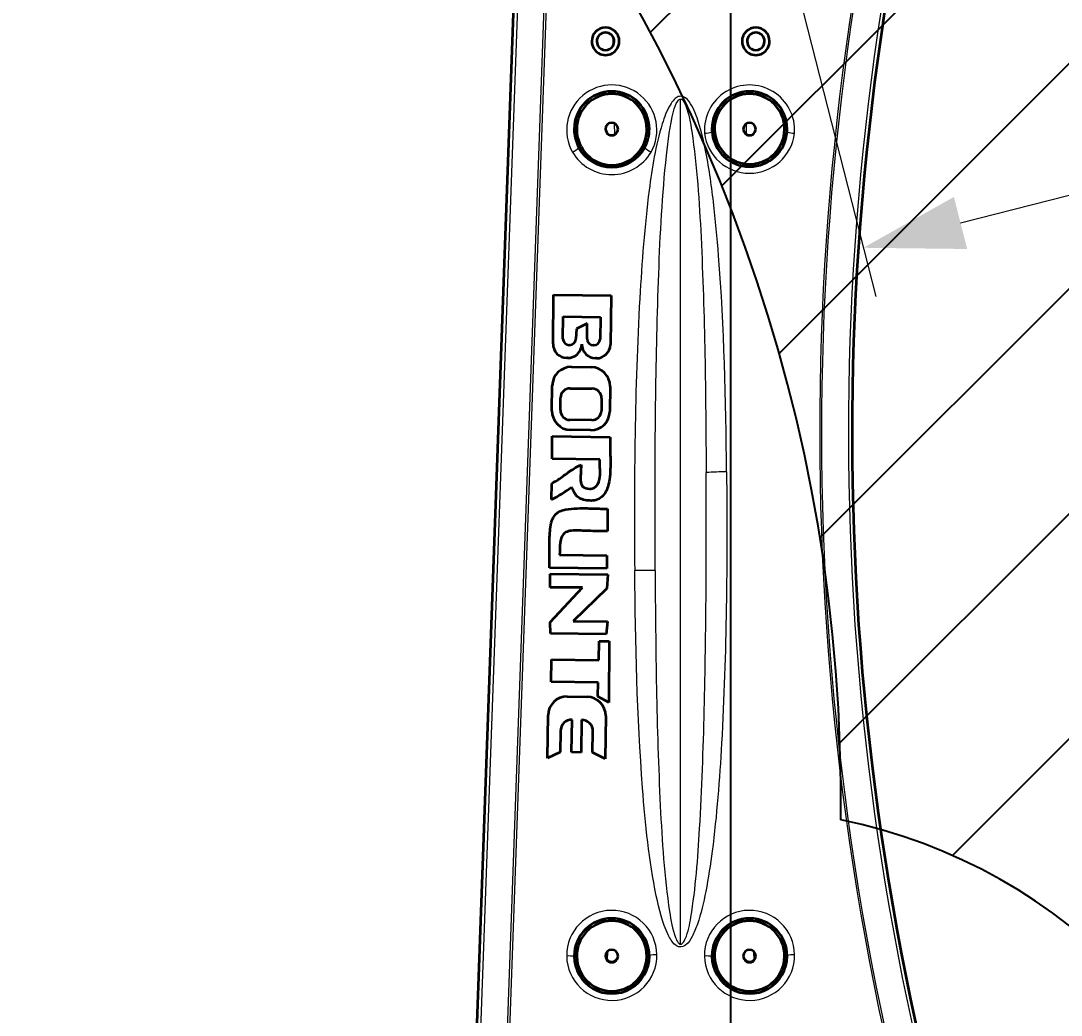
# Model space of a CAD drawing. Header units: millimetres. Extents: x 116 to 5831, y 100 to 4110.
# Drawn here: x 1175.6 to 1590.9, y 2830.8 to 3227.6 of the extents above; entities that cross this region are included whole.
import ezdxf

# ---------------------------------------------------------------- set-up
doc = ezdxf.new("R2010")
doc.units = ezdxf.units.MM
doc.header["$MEASUREMENT"] = 0
doc.layers.get('0').update_dxf_attribs({"lineweight": 18})
doc.layers.add('图层0000', color=7, linetype='Continuous', lineweight=25)
doc.layers.add('图层1', color=7, linetype='Continuous', lineweight=35)
doc.dimstyles.new('线性样式 (GB)', dxfattribs={"dimtxt": 2, "dimasz": 2, "dimexe": 1, "dimexo": 0.5, "dimgap": 0.5, "dimtad": 1, "dimdsep": 46, "dimcen": -2.1272670180000004, "dimclrd": 7, "dimclre": 7, "dimclrt": 7, "dimadec": 0, "dimazin": 0, "dimtfac": 0.7, "dimtmove": 0, "dimatfit": 1, "dimfxl": 1, "dimfrac": 2, "dimtolj": 1, "dimtzin": 0, "dimlwd": 18, "dimlwe": 18, "dimarcsym": 0})

# ---------------------------------------------------------------- blocks, each defined once
blk = doc.blocks.new('DimBlk377')
at = {"layer": '图层0000', "color": 7, "linetype": 'Continuous', "lineweight": 18}
for p, q in [((1449.0269106403007, 3344.4192455057196), (836.6812748834491, 3344.4192455057196)), ((836.6812748834491, 2734.419245505724), (836.6812748834491, 3304.4192455057196)), ((1449.0269106403093, 2694.419245505724), (836.6812748834491, 2694.419245505724))]:
    blk.add_line(p, q, dxfattribs=at)
at = {"layer": '图层0000', "color": 7, "linetype": 'Continuous', "lineweight": -3}
for points in [[(847.3992425794489, 3304.4192455057196), (836.6812748834491, 3344.4192455057196), (825.9633071874492, 3304.4192455057196)], [(825.9633071874492, 2734.419245505724), (836.6812748834491, 2694.419245505724), (847.3992425794489, 2734.419245505724)]]:
    blk.add_solid(points, dxfattribs=at)
at = {"layer": '图层0000', "color": 7, "linetype": 'Continuous', "lineweight": 18, "insert": (827.5767967663705, 3054.559321189318), "char_height": 40, "attachment_point": 8, "rotation": 90, "line_spacing_factor": 1.2}
blk.add_mtext('\\T1.515625;\\W1;\\FSimSun|b0|i0;650', dxfattribs=at)
blk = doc.blocks.new('DimBlk382')
at = {"layer": '图层0000', "color": 7, "linetype": 'Continuous', "lineweight": 18}
for p, q in [((2095.9011414284696, 3496.7416290284523), (2151.339226747644, 3279.658704393046)), ((1461.5012734673169, 3334.7302038296657), (1516.9393587864909, 3117.647279194259)), ((1550.7467998366653, 3146.922813854432), (2107.6343343894005, 3289.1393364370815))]:
    blk.add_line(p, q, dxfattribs=at)
at = {"layer": '图层0000', "color": 7, "linetype": 'Continuous', "lineweight": -3}
for points in [[(2110.2863484742156, 3278.754652868169), (2146.3905010936096, 3299.03678774515), (2104.9823203045853, 3299.5240200059943)], [(1548.0947857518502, 3157.3074974233446), (1511.9906331324567, 3137.025362546364), (1553.3988139214805, 3136.5381302855194)]]:
    blk.add_solid(points, dxfattribs=at)
at = {"layer": '图层0000', "color": 7, "linetype": 'Continuous', "lineweight": 18, "insert": (1911.8022290302767, 3248.524906876007), "char_height": 40, "attachment_point": 8, "rotation": 14.325856304886843, "line_spacing_factor": 1.2}
blk.add_mtext('\\T1.406250;\\W1;\\FSimSun|b0|i0;654.76', dxfattribs=at)
blk = doc.blocks.new('DimBlk406')
at = {"layer": '图层0000', "color": 7, "linetype": 'Continuous', "lineweight": 18}
for p, q in [((1449.0269106403096, 3999.179245505721), (190.62071191860824, 3999.179245505721)), ((210.62071191860812, 2246.4192454336344), (210.62071191860824, 3959.179245505721)), ((1131.5269105986888, 2206.4192454336344), (190.62071191860812, 2206.4192454336344))]:
    blk.add_line(p, q, dxfattribs=at)
at = {"layer": '图层0000', "color": 7, "linetype": 'Continuous', "lineweight": -3}
for points in [[(221.33867961460808, 3959.179245505721), (210.62071191860824, 3999.179245505721), (199.9027442226084, 3959.179245505721)], [(199.902744222608, 2246.4192454336344), (210.62071191860812, 2206.4192454336344), (221.33867961460825, 2246.4192454336344)]]:
    blk.add_solid(points, dxfattribs=at)
at = {"layer": '图层0000', "color": 7, "linetype": 'Continuous', "lineweight": 18, "insert": (201.5162338015296, 3012.4337768554688), "char_height": 40, "attachment_point": 8, "rotation": 90, "line_spacing_factor": 1.2}
blk.add_mtext('\\T1.484375;\\W1;\\FSimSun|b0|i0;1793', dxfattribs=at)
blk = doc.blocks.new('ViewBlk16')
at = {"layer": '图层0000', "linetype": 'Continuous', "lineweight": -3}
h = blk.add_hatch(dxfattribs=at)
h.set_pattern_fill('ANSI31', color=256, scale=63.49999999999999, style=0, pattern_type=2)
h.set_pattern_definition([(45, (0, 0), (-44.90128060534577, 44.90128060534577), [])])
edge = h.paths.add_edge_path(flags=16)
edge.add_arc((1459.0269106403096, 2694.4192455057228), 1304.759999999999, 354.99999999335176, 520.0000000072258)
edge.add_arc((848.2267070878532, 2916.7323385953155), 654.7599999999998, 359.30391048593646, 520.0000000072258)
edge.add_arc((1459.0269105986927, 2694.41924543364), 218.81000000000174, 7.888369812349347, 78.42309047528032)
edge.add_line((1675.7663864066537, 2724.4494922939457), (1675.7663864066535, 2144.682674121106))
edge.add_arc((2106.553464358325, 2637.768012647675), 654.7600000000001, 228.85771016912523, 354.9999999933517)
at = {"layer": '图层0000', "color": 251, "linetype": 'Continuous', "lineweight": 18}
for p, q in [((1378.0417053347046, 3347.707827275778), (1354.5619908748754, 2697.91837735542)), ((1365.3071796529293, 2695.475968350968), (1388.7927715679557, 3349.9589946565306)), ((1389.49630926701, 3350.0063628847306), (1366.016269519534, 2695.3946301663345)), ((1412.105489928516, 3217.754208098877), (1412.0324298378368, 3221.2128046358475)), ((1465.948331352096, 3217.754208098873), (1466.0213914427763, 3221.212804635843)), ((1439.0269106403089, 2859.1129788985936), (1439.0269106403045, 3196.3806707765793)), ((1412.7503976256571, 3182.239089640496), (1412.6809058543345, 3186.636968447388)), ((1465.3034236549533, 3182.239089640487), (1465.3729154262764, 3186.636968447382)), ((1396.5269106403036, 3184.41924550572), (1397.5269106403155, 3184.4192455057173)), ((1425.5269106402977, 3184.419245505717), (1426.526910640303, 3184.419245505722)), ((1451.526910640309, 3184.4192455057155), (1452.5269106403139, 3184.41924550572)), ((1480.5269106402964, 3184.4192455057196), (1481.5269106403075, 3184.4192455057164)), ((1398.4127646361821, 3176.9405535866017), (1399.2700647595882, 3177.3905941386083)), ((1423.7837565210134, 3177.3905941386197), (1424.6410566444272, 3176.9405535865967)), ((1396.5269106403114, 2854.419245505721), (1397.5269106403262, 2854.419245505722)), ((1409.8040563603795, 2852.7750455818004), (1409.9219814178732, 2856.3360663609346)), ((1425.5269106402923, 2854.41924550572), (1426.5269106403082, 2854.419245505721)), ((1451.5269106403023, 2854.4192455057164), (1452.5269106403312, 2854.4192455057173)), ((1468.131839862742, 2856.3360663609456), (1468.2497625076821, 2852.7751178466115)), ((1480.5269106402907, 2854.4192455057228), (1481.5269106403068, 2854.419245505723))]:
    blk.add_line(p, q, dxfattribs=at)
at = {"layer": '图层0000', "color": 7}
blk.add_line((1459.026910598694, 2694.4192454336417), (1459.026910598684, 3344.4192454336376), dxfattribs=at)
for centre, radius, start, end in [((1459.0269106403089, 2694.4192455057214), 1304.7599999999998, 354.9999999933518, 160.00000000722582), ((1459.0269105986936, 2694.419245433641), 218.81000000000088, 7.88836981234902, 78.42309047528052)]:
    blk.add_arc(centre, radius, start, end, dxfattribs=at)
at = {"layer": '图层0000', "color": 251, "linetype": 'Continuous', "lineweight": 18}
for centre, radius, start, end in [((2626.2249077770175, 3063.299867477009), 1131.7013630625293, 166.33048771106166, 197.624010584056), ((2625.2757804733546, 3063.2644578653726), 1130.044969402582, 166.3205370040335, 197.63453628943068), ((2610.0903880057294, 3062.6965373021308), 1104.1023025526895, 166.2324208952232, 197.75138538589), ((1411.5269106403096, 3184.005204823484), 17.986550969568185, 330.7034367491403, 209.29656325085523), ((1466.5269106403073, 3183.9875569492797), 17.997884038737457, 356.00830090217494, 183.9916990977467), ((1448.892771769842, 3188.760556792835), 6.034362832937761, 266.95939289091484, 296.28552666040775), ((1466.526910640307, 3184.80838228014), 18.073581695154232, 186.58840655483118, 353.4115934450904), ((1484.1610495107843, 3188.7605567928836), 6.034362833001721, 243.71447333970133, 273.0406071089233), ((1390.5849306876503, 3185.760097022299), 11.792342037950554, 296.4686040149476, 311.5908325955607), ((1411.526910640309, 3184.4469686903335), 18.206795931964997, 210.50905087872883, 329.490949121266), ((1432.4688905929634, 3185.7600970222984), 11.792342037950903, 228.409167404472, 243.5313959850682), ((1458.0093257031, 2899.2970982013003), 148.30508311465502, 90.25022656025702, 93.40011567860357), ((1424.8889492409544, 2639.1494509953923), 369.1328164991377, 89.38650843189217, 90.65111351283632), ((1411.5273704431947, 2854.643282601278), 18.000006992312855, 0.9419152367464384, 180.78777938030547), ((1466.527370443193, 2854.6432826012774), 18.000006992313303, 0.9419152367580166, 180.7877793802953), ((1411.5264511329244, 2854.7041819041115), 18.000028111581013, 180.98164985913175, 0.7480447579201992), ((1394.4111409105494, 2845.4090755085895), 9.029912139912923, 76.4375191399036, 95.60580861818207), ((1428.912821075313, 2845.862502862023), 9.097295095231075, 86.14185916152314, 105.21524628567126), ((1466.5264511327612, 2854.7041819148462), 18.0000281116031, 180.98164989329666, 0.7480447237567474), ((1449.411140910544, 2845.409075508541), 9.029912139963988, 76.43751913995548, 95.6058086181258), ((1483.9128210753088, 2845.8625028620854), 9.097295095157236, 86.14185916147315, 105.2152462857336)]:
    blk.add_arc(centre, radius, start, end, dxfattribs=at)
for points, knots in [([(1457.361638331271, 3047.600766998491), (1457.0953691161471, 3076.446370399687), (1456.2706293002905, 3112.3953891458655), (1452.2949446040454, 3155.316324868311), (1449.7425160048365, 3173.089688398213), (1446.64159077226, 3186.147805933897), (1443.9813377021537, 3193.3810278509104), (1440.961631595769, 3197.454719475285), (1438.0012953048254, 3197.581238160758), (1436.1768147097316, 3196.0990532446485), (1433.7328923521154, 3192.502523352975), (1429.446124584854, 3180.5503955786), (1425.3132709662625, 3154.7030588914145), (1420.7965029358159, 3095.2571166844605), (1420.356279276921, 3044.4825428782005), (1420.6941866639272, 3008.2584324405884)], [0, 0, 0, 0, 0.087049870303675, 0.10881233787959, 0.13057480545551, 0.14145603924347, 0.14961696458444, 0.15369742725493, 0.15573765859017, 0.15777788992541, 0.1604981983724, 0.16865912371337, 0.19586220818327, 0.2393871433351, 0.34819948121469, 0.34819948121469, 0.34819948121469, 0.34819948121469]), ([(1428.8413440793438, 3008.261107261662), (1428.806831227823, 3014.8765759797034), (1428.7901281906693, 3021.431586905427), (1428.7921664131327, 3060.9924262036993), (1429.1945661085438, 3109.6775020803807), (1431.9650746743182, 3164.10160716865), (1434.965140469333, 3187.1316890564253), (1437.0831437441334, 3194.765731143135), (1438.5256419399454, 3196.3806707765634), (1439.0269106403045, 3196.3806707765793)], [0, 0, 0, 0, 0.019851923812197, 0.019851923812197, 0.1176410299982, 0.16469744199747, 0.1823435964972, 0.18675513512213, 0.18822564799711, 0.18822564799711, 0.18822564799711, 0.18822564799711]), ([(1439.0269106403045, 3196.3806707765793), (1439.6317209532115, 3196.380670776578), (1440.4191460744846, 3195.319607151393), (1442.2605542680153, 3190.9652446707405), (1445.3323005151042, 3172.909594836269), (1448.5057676392316, 3124.113905945253), (1449.0517330225841, 3078.704738952352), (1449.2135901438585, 3047.341121091849)], [0, 0, 0, 0, 0.0017742606937032, 0.0035485213874065, 0.014194085549627, 0.056776342198507, 0.15140357919602, 0.15140357919602, 0.15140357919602, 0.15140357919602]), ([(1457.361638331271, 3047.600766998491), (1457.6944573399915, 3011.5456596702315), (1457.244206104659, 2960.901189040568), (1453.0692310508177, 2905.195892127209), (1449.4056678160728, 2881.0789829329115), (1446.7479345194233, 2869.610753195726), (1443.9495767992448, 2862.516055291938), (1441.7456898484477, 2858.975997507285), (1438.7930175100453, 2857.5990122195412), (1435.893683871004, 2859.3817305882067), (1432.0647826863678, 2866.235417921232), (1426.955167877541, 2887.20135324027), (1421.9665105130264, 2935.86564324436), (1420.9644983519468, 2979.28066866215), (1420.6941866639272, 3008.2584324405884)], [0, 0, 0, 0, 0.10880661337046, 0.15232925871865, 0.16865025072422, 0.18225107739553, 0.18769140806405, 0.19177165606544, 0.1944918213997, 0.1965319454004, 0.20129223473536, 0.21761322674092, 0.2611358720891, 0.34818116278545, 0.34818116278545, 0.34818116278545, 0.34818116278545]), ([(1439.0269106403089, 2859.1129788985936), (1439.5315909844885, 2859.1129788985677), (1440.2562220729599, 2859.9345092996773), (1441.966302435243, 2863.5511827473865), (1444.819585244638, 2878.6225295049667), (1447.1104297242234, 2909.191400989909), (1449.1482139064647, 2968.369369519135), (1449.3764829385802, 3015.7768171806288), (1449.2135901438585, 3047.341121091849)], [0, 0, 0, 0, 0.0014880113640721, 0.002976022728144, 0.011904090912576, 0.047616363650302, 0.095232727300604, 0.19046545460121, 0.19046545460121, 0.19046545460121, 0.19046545460121]), ([(1428.8413440793438, 3008.261107261662), (1429.0048437817195, 2976.92126952782), (1429.554909857275, 2931.5204735776256), (1432.731808313485, 2882.599420687113), (1435.8196674530918, 2864.3776564937416), (1437.7038046149496, 2859.9649650976057), (1438.6281990332345, 2859.1129788985845), (1439.0269106403089, 2859.1129788985936)], [0, 0, 0, 0, 0.094045652318137, 0.1363661958613, 0.14694633174709, 0.14929747305504, 0.15047304370902, 0.15047304370902, 0.15047304370902, 0.15047304370902])]:
    blk.add_open_spline(points, degree=3, knots=knots, dxfattribs=at)
at = {"layer": '图层1', "color": 7, "linetype": 'Continuous', "lineweight": 35}
for p, q in [((1353.1094057269227, 2698.61631315948), (1376.56662516196, 3347.008847931248)), ((1396.5650574742367, 3183.350157185219), (1397.5625143519937, 3183.4214297397893)), ((1425.4913069286204, 3183.4214297398066), (1426.4887638063628, 3183.3501571851007)), ((1388.0730049595609, 3098.6855555810366), (1388.3115787027068, 3118.279224045166)), ((1388.3115787027068, 3118.279224045166), (1399.8517894393904, 3118.12338869845)), ((1399.8517894393904, 3118.12338869845), (1411.2324606055386, 3118.00013984474)), ((1411.2324606055386, 3118.00013984474), (1410.9938901391606, 3098.4064713407925)), ((1392.05318131567, 3100.746236911655), (1392.1603296472424, 3109.5462128690265)), ((1392.1603296472424, 3109.5462128690265), (1406.9838468398857, 3109.3657220196196)), ((1401.7665064974813, 3106.788914447068), (1397.3866382397327, 3104.70942415116)), ((1401.6915020521217, 3100.628880910806), (1401.7665064974813, 3106.788914447068)), ((1406.9838468398857, 3109.3657220196196), (1406.8766985083093, 3100.56574606225)), ((1397.3866382397327, 3104.70942415116), (1397.2383777717214, 3100.6831020631257)), ((1394.6429341871228, 3098.2262468217705), (1394.5109748407433, 3098.227853556131)), ((1404.358315152688, 3098.107952537095), (1404.2263558063673, 3098.1095592714673)), ((1393.8397110986607, 3093.07424100745), (1393.5458245499954, 3093.0778193642)), ((1405.3861539113482, 3092.9336517503216), (1405.0922673627256, 3092.937230107066)), ((1395.4209319155018, 3089.480033565978), (1403.3755118308502, 3089.38317875973)), ((1387.651588186835, 3071.9619970274207), (1387.7740188926348, 3082.017097760835)), ((1410.8384476361405, 3081.7362657370077), (1410.7160169303459, 3071.681165003578)), ((1394.8870022682727, 3080.939389051518), (1403.7010807511983, 3080.832069007869)), ((1391.0022200176593, 3072.1713048728598), (1391.063545756891, 3077.2079211488262)), ((1407.4325486539012, 3077.0086124964105), (1407.371222914676, 3071.971996220438)), ((1403.5477694694634, 3068.240780148721), (1394.7336909865405, 3068.3481001923055)), ((1387.7454661726538, 3052.7872329644583), (1387.790142590885, 3061.817281559499)), ((1387.790142590885, 3061.817281559499), (1410.8311737185536, 3061.476537936959)), ((1403.0691039073847, 3064.2182291982363), (1395.1145239921507, 3064.3150840044873)), ((1406.7300897561333, 3052.532371811189), (1387.7454661726538, 3052.7872329644583)), ((1387.4618922186087, 3036.5936337879466), (1387.5501919184683, 3042.982062789086)), ((1409.845604532679, 3032.805279007478), (1409.8257590990802, 3023.9767864234163)), ((1390.728449245265, 3014.46559984331), (1409.5934521008126, 3014.2133715935997)), ((1409.5934521008126, 3014.2133715935997), (1409.6214885338222, 3008.9999192013374)), ((1409.6214885338222, 3008.9999192013374), (1386.6216380744759, 3009.330338550992)), ((1386.9086774667908, 3006.918302224998), (1409.9336460004588, 3006.604843869032)), ((1386.9678442727918, 3001.5106723982904), (1386.9086774667908, 3006.918302224998)), ((1409.9336460004588, 3006.604843869032), (1409.5500362922016, 3001.0304395378166)), ((1386.8727664215367, 2987.6825056153957), (1399.8737855467707, 3001.404407281181)), ((1399.8737855467707, 3001.404407281181), (1386.9678442727918, 3001.5106723982904)), ((1409.5500362922016, 3001.0304395378166), (1396.119443969007, 2988.09660856268)), ((1387.045068517098, 2983.0929090817604), (1386.8727664215367, 2987.6825056153957)), ((1396.119443969007, 2988.09660856268), (1409.782654130959, 2987.9004626204774)), ((1409.782654130959, 2987.9004626204774), (1409.2504274861349, 2982.7998128856075)), ((1409.2504274861349, 2982.7998128856075), (1387.045068517098, 2983.0929090817604)), ((1406.3512208839406, 2972.466691577358), (1406.4471442978208, 2980.1030884595675)), ((1406.4471442978208, 2980.1030884595675), (1410.448818132109, 2980.0672943578447)), ((1410.448818132109, 2980.0672943578447), (1410.2994823823406, 2955.5369870495992)), ((1387.2804632485809, 2963.8291919818453), (1387.5247585013226, 2972.7041499192273)), ((1387.5247585013226, 2972.7041499192273), (1406.3512208839406, 2972.466691577358)), ((1406.075358124689, 2963.5479600561034), (1387.2804632485809, 2963.8291919818453)), ((1405.97610094136, 2957.922690235918), (1406.075358124689, 2963.5479600561034)), ((1393.7195790241537, 2957.974264758393), (1401.6519978281417, 2957.8776797853916)), ((1410.2994823823406, 2955.5369870495992), (1405.97610094136, 2957.922690235918)), ((1385.8633919163603, 2933.32387591135), (1386.072666001473, 2950.5113289532546)), ((1395.5182729969251, 2935.724999760543), (1395.6765363321572, 2948.7229953841047)), ((1399.4703675420362, 2948.6768017709383), (1399.3121042067914, 2935.678806147475)), ((1409.1149336333558, 2950.230766762612), (1408.9056595482386, 2933.0433137206664)), ((1391.0330758475359, 2944.1912519987263), (1390.9306710618878, 2935.780858310129)), ((1403.8997061417285, 2935.6229475978826), (1404.0021109273862, 2944.0333412864875)), ((1390.9306710618878, 2935.780858310129), (1385.8633919163603, 2933.32387591135)), ((1399.3121042067914, 2935.678806147475), (1395.5182729969251, 2935.724999760543)), ((1408.9056595482386, 2933.0433137206664), (1403.8997061417285, 2935.6229475978826))]:
    blk.add_line(p, q, dxfattribs=at)
for centre, radius, start, end in [((2607.4527440836655, 3062.595976274963), 1099.9999999999973, 166.2378072302223, 197.75659642148173), ((1409.0269106402975, 3219.4192455057146), 5.500000000009095, 0, 179.99999999994787), ((1409.0269106403036, 3219.419245505721), 3.499999999999601, 0, 179.99999999999255), ((1469.0269106403096, 3219.419245505718), 5.500000000000532, 0, 179.99999999997158), ((1469.0269106403096, 3219.419245505717), 3.499999999998808, 0, 180), ((1409.0269106404023, 3219.41924550579), 5.500000000117851, 179.99999999926573, 7.295429105997529e-10), ((1409.026910640303, 3219.419245505721), 3.4999999999998583, 179.99999999999255, 0), ((1469.0269106403175, 3219.4192455057237), 5.50000000001039, 179.99999999997158, 0), ((1469.0269106403084, 3219.4192455057164), 3.499999999999037, 179.99999999999255, 0), ((1411.5269106403034, 3184.4192455057214), 14.999999999999625, 0, 179.99999999999827), ((1411.526910640303, 3184.4192455057214), 13.99999999998759, 0, 179.99999999998326), ((1466.526910640308, 3184.4192455057164), 14.999999999999593, 0, 179.99999999999827), ((1466.5269106403089, 3184.4192455057164), 13.999999999995174, 0, 179.9999999999851), ((1411.5269106403034, 3184.4192455057214), 2.4999999999999583, 0, 179.9999999999896), ((1466.526910640308, 3184.4192455057164), 2.4999999999992824, 0, 180), ((1411.526910640162, 3184.419245505715), 14.999999999858467, 179.9999999999809, 184.08708181679378), ((1412.5047934086933, 3184.4740089353163), 15.97930613062889, 184.03303913131555, 208.12850705351875), ((1411.5269106403568, 3184.419245505723), 14.000000000042824, 179.9999999999777, 184.08708181730492), ((1412.8526023753975, 3184.493460755488), 15.327623503402652, 184.01060483267904, 207.60691541464507), ((1411.526910640303, 3184.4192455057214), 2.499999999999647, 179.9999999999896, 0), ((1410.2013856471244, 3184.4934135447875), 15.32745386789636, 332.3929521325756, 355.9895276198995), ((1410.5493155949616, 3184.473925992907), 15.97901328672554, 331.8712688374488, 355.9671849773096), ((1411.5269106404628, 3184.419245505714), 13.99999999983561, 355.91291818274266, 0), ((1411.526910640371, 3184.4192455057155), 14.999999999932065, 355.9129181827736, 0), ((1466.526910640039, 3184.419245505705), 14.99999999973473, 179.99999999996004, 184.087081816629), ((1466.526910640308, 3184.4192455057155), 15.000000000003656, 184.08708181659563, 355.9129181833224), ((1466.5269106403082, 3184.4192455057155), 13.999999999994099, 179.99999999998138, 0), ((1466.5269106403082, 3184.419245505717), 2.499999999999678, 179.9999999999896, 0), ((1466.5269106402104, 3184.4192455057246), 15.00000000009699, 355.91291818331484, 0), ((1411.526910640298, 3183.895649034045), 13.876094916658566, 207.95615709482487, 332.043842905228), ((1411.5269106403061, 3184.1166778694705), 14.949166703888917, 208.68769250588437, 331.31230749409383), ((1393.634612181983, 3098.6389134241585), 5.561802800108842, 179.51950290985533, 269.08530149934455), ((1394.550759063544, 3100.7252030005834), 2.4976663172034805, 179.51748215194917, 269.0873222560955), ((1393.9235952868628, 3098.7740825146416), 5.700458732780891, 269.1568426943907, 357.6965138487928), ((1394.6806406200644, 3100.7857658009834), 2.559796706778965, 269.1559885994197, 357.70146709602693), ((1405.1810551325832, 3098.4983243016186), 5.561802936887127, 179.51950430816203, 269.08530010137014), ((1404.2513470611634, 3100.669606235802), 2.560168944116019, 180.91145846665634, 269.4406946583627), ((1404.379305396694, 3100.6055750286187), 2.497710691914593, 269.518492452786, 359.08631195494314), ((1405.4326240812134, 3098.4954352107543), 5.56197759231706, 269.52128976788384, 359.08351452958686), ((1395.3512779483483, 3081.90222391391), 7.578129769151402, 89.47336154680738, 179.13144286310742), ((1403.2605279081567, 3081.8058122764164), 7.578238853777868, 359.4741813765704, 89.13062303557356), ((1394.8549531037843, 3077.1476379273104), 3.791886566983994, 89.51572820193195, 179.08907621061067), ((1403.6408468095656, 3077.0407097552206), 3.791837695678057, 359.5149952149165, 89.08980919666006), ((1395.2294955068564, 3071.8924383783637), 7.578226557480077, 179.47408896355594, 269.1307154471981), ((1394.7938683581942, 3072.1394051673014), 3.791782526661096, 179.5179733954074, 269.09065086179123), ((1403.1387031720196, 3071.7960949014478), 7.578185315334007, 269.4737790094568, 359.13102540128494), ((1403.579883533469, 3072.0324657306282), 3.791821576123329, 269.51473921143236, 359.0862453509247), ((1358.266381221339, 3093.5520397554146), 64.00498318683259, 297.13858746445686, 305.5823002970955), ((1393.6499999163786, 2950.396378401694), 7.5782057828539084, 89.47393283510718, 179.13087157617696), ((1401.5370542279693, 2950.300352654554), 7.578198894126466, 359.4738810623095, 89.13092334881853), ((1395.6378991439979, 2944.1177475445056), 4.605409916221524, 89.51931015400498, 179.0854942550666), ((1399.3969830791507, 2944.072095578965), 4.605290913045447, 359.5178407517108, 89.08696365913221), ((1411.526910640307, 2854.4192455057173), 15.000000000001396, 0, 179.9999999999861), ((1411.5269106403093, 2854.419245505721), 13.99999999998325, 0, 179.99999999999628), ((1466.5269106403045, 2854.4192455057196), 15.000000000002165, 0, 179.9999999999861), ((1466.5269106403075, 2854.419245505723), 13.999999999976717, 0, 179.9999999999777), ((1411.526910640306, 2854.419245505718), 15.000000000002363, 179.9999999999861, 0), ((1411.526910640309, 2854.419245505721), 13.999999999982858, 179.99999999999628, 0), ((1411.526910640309, 2854.4192455057214), 2.5000000000014007, 0, 179.9999999999583), ((1411.5269106403089, 2854.419245505721), 2.500000000000999, 179.99999999997917, 0), ((1411.5269106403084, 2854.767364117183), 2.6350209111728735, 206.35796620199093, 333.6420337980112), ((1466.5269106403043, 2854.4192455057196), 15.000000000002531, 179.9999999999861, 0), ((1466.5269106403082, 2854.419245505724), 13.999999999976758, 179.9999999999721, 0), ((1466.5269106403082, 2854.419245505723), 2.5000000000022267, 0, 179.99999999997917), ((1466.5269106403073, 2854.419245505724), 2.5000000000015454, 179.99999999994787, 0), ((1466.526910640307, 2854.7673641171823), 2.635020911171546, 206.3579662019245, 333.64203379807543)]:
    blk.add_arc(centre, radius, start, end, dxfattribs=at)
for points, knots in [([(1410.8311737185536, 3061.476537936959), (1410.8150449398452, 3060.5188925604953), (1410.819651600655, 3059.5479784488543), (1410.8521958760698, 3057.64812369941), (1410.870189666192, 3056.9751284632207), (1410.8959766086123, 3056.0386595183286), (1410.8947100505802, 3056.0846610981025), (1410.9277949709067, 3054.8944113804946), (1410.9473294296515, 3054.1584672628123), (1410.9797217870948, 3052.665791926668), (1411.0274947217133, 3048.7532611766455), (1410.7799027197584, 3044.399461822455), (1409.3718295490585, 3039.5376457112984), (1407.5446866550442, 3037.223431367941), (1404.2512993138012, 3035.9623872990605), (1402.5712115180634, 3036.027550198926), (1400.9004261355315, 3036.356739848921)], [0, 0, 0, 0, 0.093750000006871, 0.093750000006871, 0.17187500001278, 0.17187500001278, 0.17199707032529, 0.18774414063773, 0.250000000012, 0.250000000012, 0.34570312501062, 0.59375000000711, 0.67187500000575, 0.84375000000279, 0.84375000000279, 1, 1, 1, 1]), ([(1402.658643762531, 3040.860143123527), (1403.3293449345074, 3040.855142313439), (1405.411830653227, 3041.2126724061222), (1406.8262273847395, 3044.5611712307687), (1406.8801792657014, 3046.9712366787217), (1406.847654715093, 3048.924340913457), (1406.809508568779, 3049.6574655104814), (1406.7260287281415, 3051.397318876845), (1406.714334040372, 3051.9796035908234), (1406.7300897561333, 3052.532371811189)], [0, 0, 0, 0, 0.14062500000041, 0.43750000000115, 0.68750000000137, 0.68750000000137, 0.84375000000137, 0.8769531250012, 1, 1, 1, 1]), ([(1387.5501919184683, 3042.982062789086), (1389.1796649376383, 3043.851029239456), (1391.154789687384, 3045.2306211512214), (1392.514701639175, 3046.2076031899805), (1393.5909575890753, 3046.9815671345445), (1394.032611212404, 3047.2989628016217), (1396.2506388122367, 3048.8438636826013), (1397.7352791035555, 3049.762694066844), (1399.2750279019626, 3050.456715794009)], [0, 0, 0, 0, 0.40624999999581, 0.43798828124538, 0.46972656249552, 0.59374999999649, 0.62890624999682, 1, 1, 1, 1]), ([(1399.2750279019626, 3050.456715794009), (1399.2678447417095, 3049.866770658014), (1399.2265069577466, 3048.7550127306235), (1399.1718295069327, 3047.758701072031), (1399.0710511636132, 3045.976465417786), (1398.9700726963656, 3044.364071807953), (1399.5639013554987, 3041.2367509599226), (1401.622936271323, 3040.867807097206), (1402.658643762531, 3040.860143123527)], [0, 0, 0, 0, 0.15624999999881, 0.24999999999877, 0.29785156249895, 0.53124999999935, 0.74999999999953, 1, 1, 1, 1]), ([(1400.9004261355315, 3036.356739848921), (1399.291888163616, 3036.6736203495298), (1397.5060825350045, 3037.442542398938), (1396.271340130144, 3040.1476675448166), (1395.8371481372496, 3040.9610976639387), (1395.5090734913856, 3041.4980317903673)], [0, 0, 0, 0, 0.59374999999977, 0.75390624999972, 1, 1, 1, 1]), ([(1386.6216380744759, 3009.330338550992), (1386.628568576341, 3010.165283644563), (1386.6319833103373, 3011.0186971187886), (1386.6344185446078, 3012.2698912549868), (1386.6346809481397, 3012.4404065393173), (1386.6350372281554, 3012.6959646283467), (1386.6350979150438, 3012.739754860206), (1386.6354846378488, 3013.034032616004), (1386.6363211339026, 3013.700016026196), (1386.6364685271708, 3013.812081070424), (1386.6381399880586, 3014.900463392005), (1386.6393135934663, 3015.3757668346475), (1386.6476782782274, 3017.091655925656), (1386.657094982892, 3018.203649258443), (1386.6993936431213, 3020.56925399342), (1386.7694411212892, 3022.714185208151), (1387.0770013047925, 3026.3122808420394), (1388.0491454069725, 3030.820626799096), (1391.5951840202588, 3032.2567661042167), (1394.6904800232298, 3032.9026435312135), (1396.1272368971067, 3032.99281374984), (1399.1416875742789, 3033.079487483932), (1401.4274300058448, 3033.077493649058), (1403.5290694727769, 3033.0263443266685), (1405.4063476781741, 3032.9711445819175), (1406.3485872921706, 3032.937911634721), (1407.6622178855703, 3032.8882654755375), (1408.0161041034958, 3032.874804389947), (1408.8677289591444, 3032.842205564232), (1409.3277287623666, 3032.8247272456842), (1409.6460521065333, 3032.8127085019432), (1409.845604532679, 3032.805279007478)], [0, 0, 0, 0, 0.062500000001569, 0.062500000001569, 0.078125000001862, 0.078125000001862, 0.078369140626866, 0.093750000001975, 0.093750000001975, 0.10937500000204, 0.10961914062704, 0.15625000000165, 0.15673828125165, 0.21875000000096, 0.25000000000072, 0.31445312500045, 0.36132812500033, 0.50781250000025, 0.60937500000026, 0.60937500000026, 0.71875000000018, 0.71875000000018, 0.81250000000014, 0.87500000000012, 0.87500000000012, 0.93750000000008, 0.95312500000006, 0.95336914062506, 0.98437500000002, 0.98437500000002, 1, 1, 1, 1]), ([(1409.8257590990802, 3023.9767864234163), (1407.6400767642517, 3023.9317746567126), (1404.8687613634575, 3023.96018204864), (1402.1254924803077, 3024.0588046671087), (1401.3419910238133, 3024.087488712198), (1401.3091941829396, 3024.0887047158176), (1400.4024094313525, 3024.122024631186), (1399.9556488813546, 3024.1389100265787), (1397.698756625341, 3024.205906264458), (1395.7672314812917, 3024.2336665519524), (1392.9719547609423, 3023.7112968675315), (1391.330153776, 3021.802088497435), (1390.7792096391518, 3018.4874543464957), (1390.7260848816659, 3016.2265360891843), (1390.728449245265, 3014.46559984331)], [0, 0, 0, 0, 0.25000000000094, 0.31250000000118, 0.31250000000118, 0.32812500000121, 0.32812500000121, 0.37500000000127, 0.4238281250012, 0.54687500000102, 0.62890625000086, 0.7187500000007, 0.81250000000053, 1, 1, 1, 1])]:
    blk.add_open_spline(points, degree=3, knots=knots, dxfattribs=at)

msp = doc.modelspace()

# ---------------------------------------------------------------- linework, layer by layer
at = {"layer": '图层0000', "color": 7}
msp.add_arc((848.2267070878537, 2916.732338595316), 654.7600000000001, 359.30391048593646, 160.00000000722594, dxfattribs=at)

# ---------------------------------------------------------------- block references
msp.add_blockref('ViewBlk16', (0, 0))

# ---------------------------------------------------------------- dimensions: what is measured, and where the dimension line sits
at = {"layer": '图层0000', "color": 7, "linetype": 'Continuous', "lineweight": -3}
for base, p1, p2, angle, override, picture, middle in [((210.62071191860824, 3999.179245505721), (1141.5269105986888, 2206.4192454336344), (1459.0269106403096, 3999.179245505721), 90, {"dimscale": 1, "dimtxt": 40, "dimasz": 40, "dimexe": 20, "dimexo": 10, "dimgap": 10, "dimtad": 1, "dimtih": 0, "dimtoh": 0, "dimdec": 0, "dimlfac": 1, "dimrnd": 0, "dimzin": 8, "dimdsep": 46, "dimlunit": 2, "dimpost": '<>', "dimtxsty": 'Standard', "dimsah": 0, "dimtsz": 0, "dimcen": -42.545342445373535, "dimdle": 0, "dimse1": 0, "dimse2": 0, "dimsd1": 0, "dimsd2": 0, "dimclrd": 7, "dimclre": 7, "dimclrt": 7, "dimaunit": 0, "dimadec": 0, "dimazin": 2, "dimtol": 0, "dimlim": 0, "dimtp": 0, "dimtm": 0, "dimtfac": 0.699999988079071, "dimtdec": 2, "dimtix": 0, "dimtofl": 1, "dimtmove": 0, "dimatfit": 1, "dimtfillclr": 0, "dimfrac": 2, "dimtzin": 0, "dimlwd": 18, "dimlwe": 18}, 'DimBlk406', (210.62071191860815, 3012.4337768554688)), ((2146.390501093609, 3299.03678774515), (1459.0269106402998, 3344.419245505718), (2093.4267786014525, 3506.4306707045043), 14.325856304886841, {"dimscale": 1, "dimtxt": 40, "dimasz": 40, "dimexe": 20, "dimexo": 10, "dimgap": 10, "dimtad": 1, "dimtih": 0, "dimtoh": 0, "dimdec": 2, "dimlfac": 1, "dimrnd": 0, "dimzin": 8, "dimdsep": 46, "dimlunit": 2, "dimpost": '<>', "dimtxsty": 'Standard', "dimsah": 0, "dimtsz": 0, "dimcen": -42.545342445373535, "dimdle": 0, "dimse1": 0, "dimse2": 0, "dimsd1": 0, "dimsd2": 0, "dimclrd": 7, "dimclre": 7, "dimclrt": 7, "dimaunit": 0, "dimadec": 0, "dimazin": 2, "dimtol": 0, "dimlim": 0, "dimtp": 0, "dimtm": 0, "dimtfac": 0.699999988079071, "dimtdec": 2, "dimtix": 0, "dimtofl": 1, "dimtmove": 0, "dimatfit": 1, "dimtfillclr": 0, "dimfrac": 2, "dimtzin": 0, "dimlwd": 18, "dimlwe": 18}, 'DimBlk382', (1914.0550072515055, 3239.7035400844993)), ((836.6812748834491, 3344.4192455057196), (1459.0269106403093, 2694.419245505724), (1459.0269106403007, 3344.4192455057196), 90, {"dimscale": 1, "dimtxt": 40, "dimasz": 40, "dimexe": 0, "dimexo": 10, "dimgap": 10, "dimtad": 1, "dimtih": 0, "dimtoh": 0, "dimdec": 2, "dimlfac": 1, "dimrnd": 0, "dimzin": 8, "dimdsep": 46, "dimlunit": 2, "dimpost": '<>', "dimtxsty": 'Standard', "dimsah": 0, "dimtsz": 0, "dimcen": -42.545342445373535, "dimdle": 0, "dimse1": 0, "dimse2": 0, "dimsd1": 0, "dimsd2": 0, "dimclrd": 7, "dimclre": 7, "dimclrt": 7, "dimaunit": 0, "dimadec": 0, "dimazin": 2, "dimtol": 0, "dimlim": 0, "dimtp": 0, "dimtm": 0, "dimtfac": 0.699999988079071, "dimtdec": 2, "dimtix": 0, "dimtofl": 1, "dimtmove": 0, "dimatfit": 1, "dimtfillclr": 0, "dimfrac": 2, "dimtzin": 0, "dimlwd": 18, "dimlwe": 18}, 'DimBlk377', (836.6812748834491, 3054.559321189318))]:
    dim = msp.add_linear_dim(base=base, p1=p1, p2=p2, angle=angle, text='\\T1.25;\\W1;\\FSimSun;<>', dimstyle='线性样式 (GB)', override=override, dxfattribs=at)
    dim.commit()
    dim.dimension.update_dxf_attribs({"geometry": picture, "text_midpoint": middle, "dimtype": 160})

doc.saveas('drawing.dxf')
